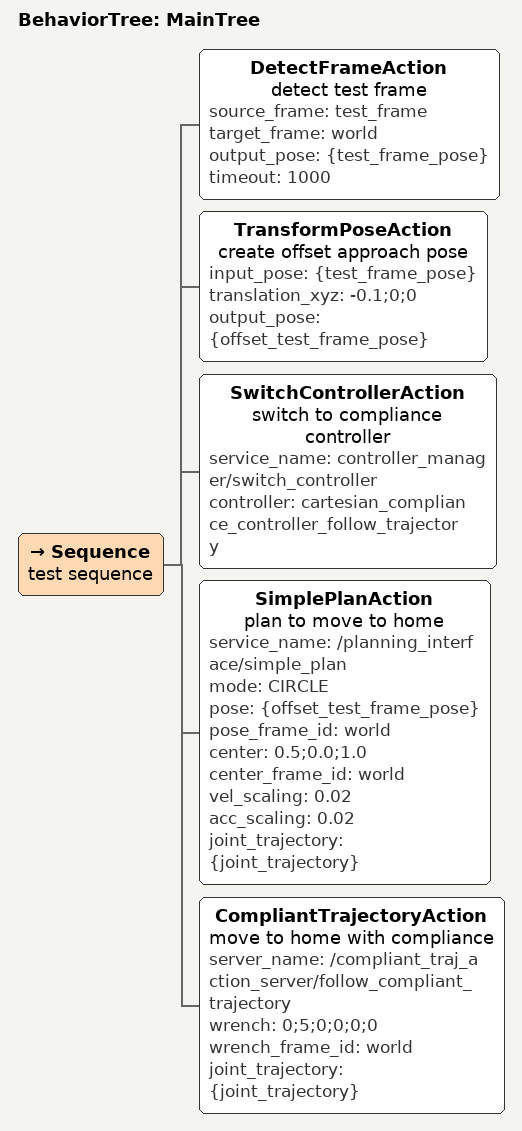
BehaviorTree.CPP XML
<root main_tree_to_execute="MainTree">
    <BehaviorTree ID="MainTree">
        <Sequence name="test sequence">

            <DetectFrameAction
                name="detect test frame"
                source_frame="test_frame"
                target_frame="world"
                output_pose="{test_frame_pose}"
                timeout="1000"
            />
            <TransformPoseAction
                name="create offset approach pose"
                input_pose="{test_frame_pose}"
                translation_xyz="-0.1;0;0"
                output_pose="{offset_test_frame_pose}"
            />

            <!-- follow compliant trajectory back to home -->
            <SwitchControllerAction
                name="switch to compliance controller"
                service_name="controller_manager/switch_controller"
                controller="cartesian_compliance_controller_follow_trajectory"
            />

            <SimplePlanAction
                name="plan to move to home"
                service_name="/planning_interface/simple_plan"
                mode="CIRCLE"
                pose="{offset_test_frame_pose}"
                pose_frame_id="world"
                center="0.5;0.0;1.0"
                center_frame_id="world"
                vel_scaling="0.02"
                acc_scaling="0.02"
                joint_trajectory="{joint_trajectory}"
            />
            <CompliantTrajectoryAction
                name="move to home with compliance"
                server_name="/compliant_traj_action_server/follow_compliant_trajectory"
                wrench="0;5;0;0;0;0"
                wrench_frame_id="world"
                joint_trajectory="{joint_trajectory}"
            />

        </Sequence>
    </BehaviorTree>
</root>
